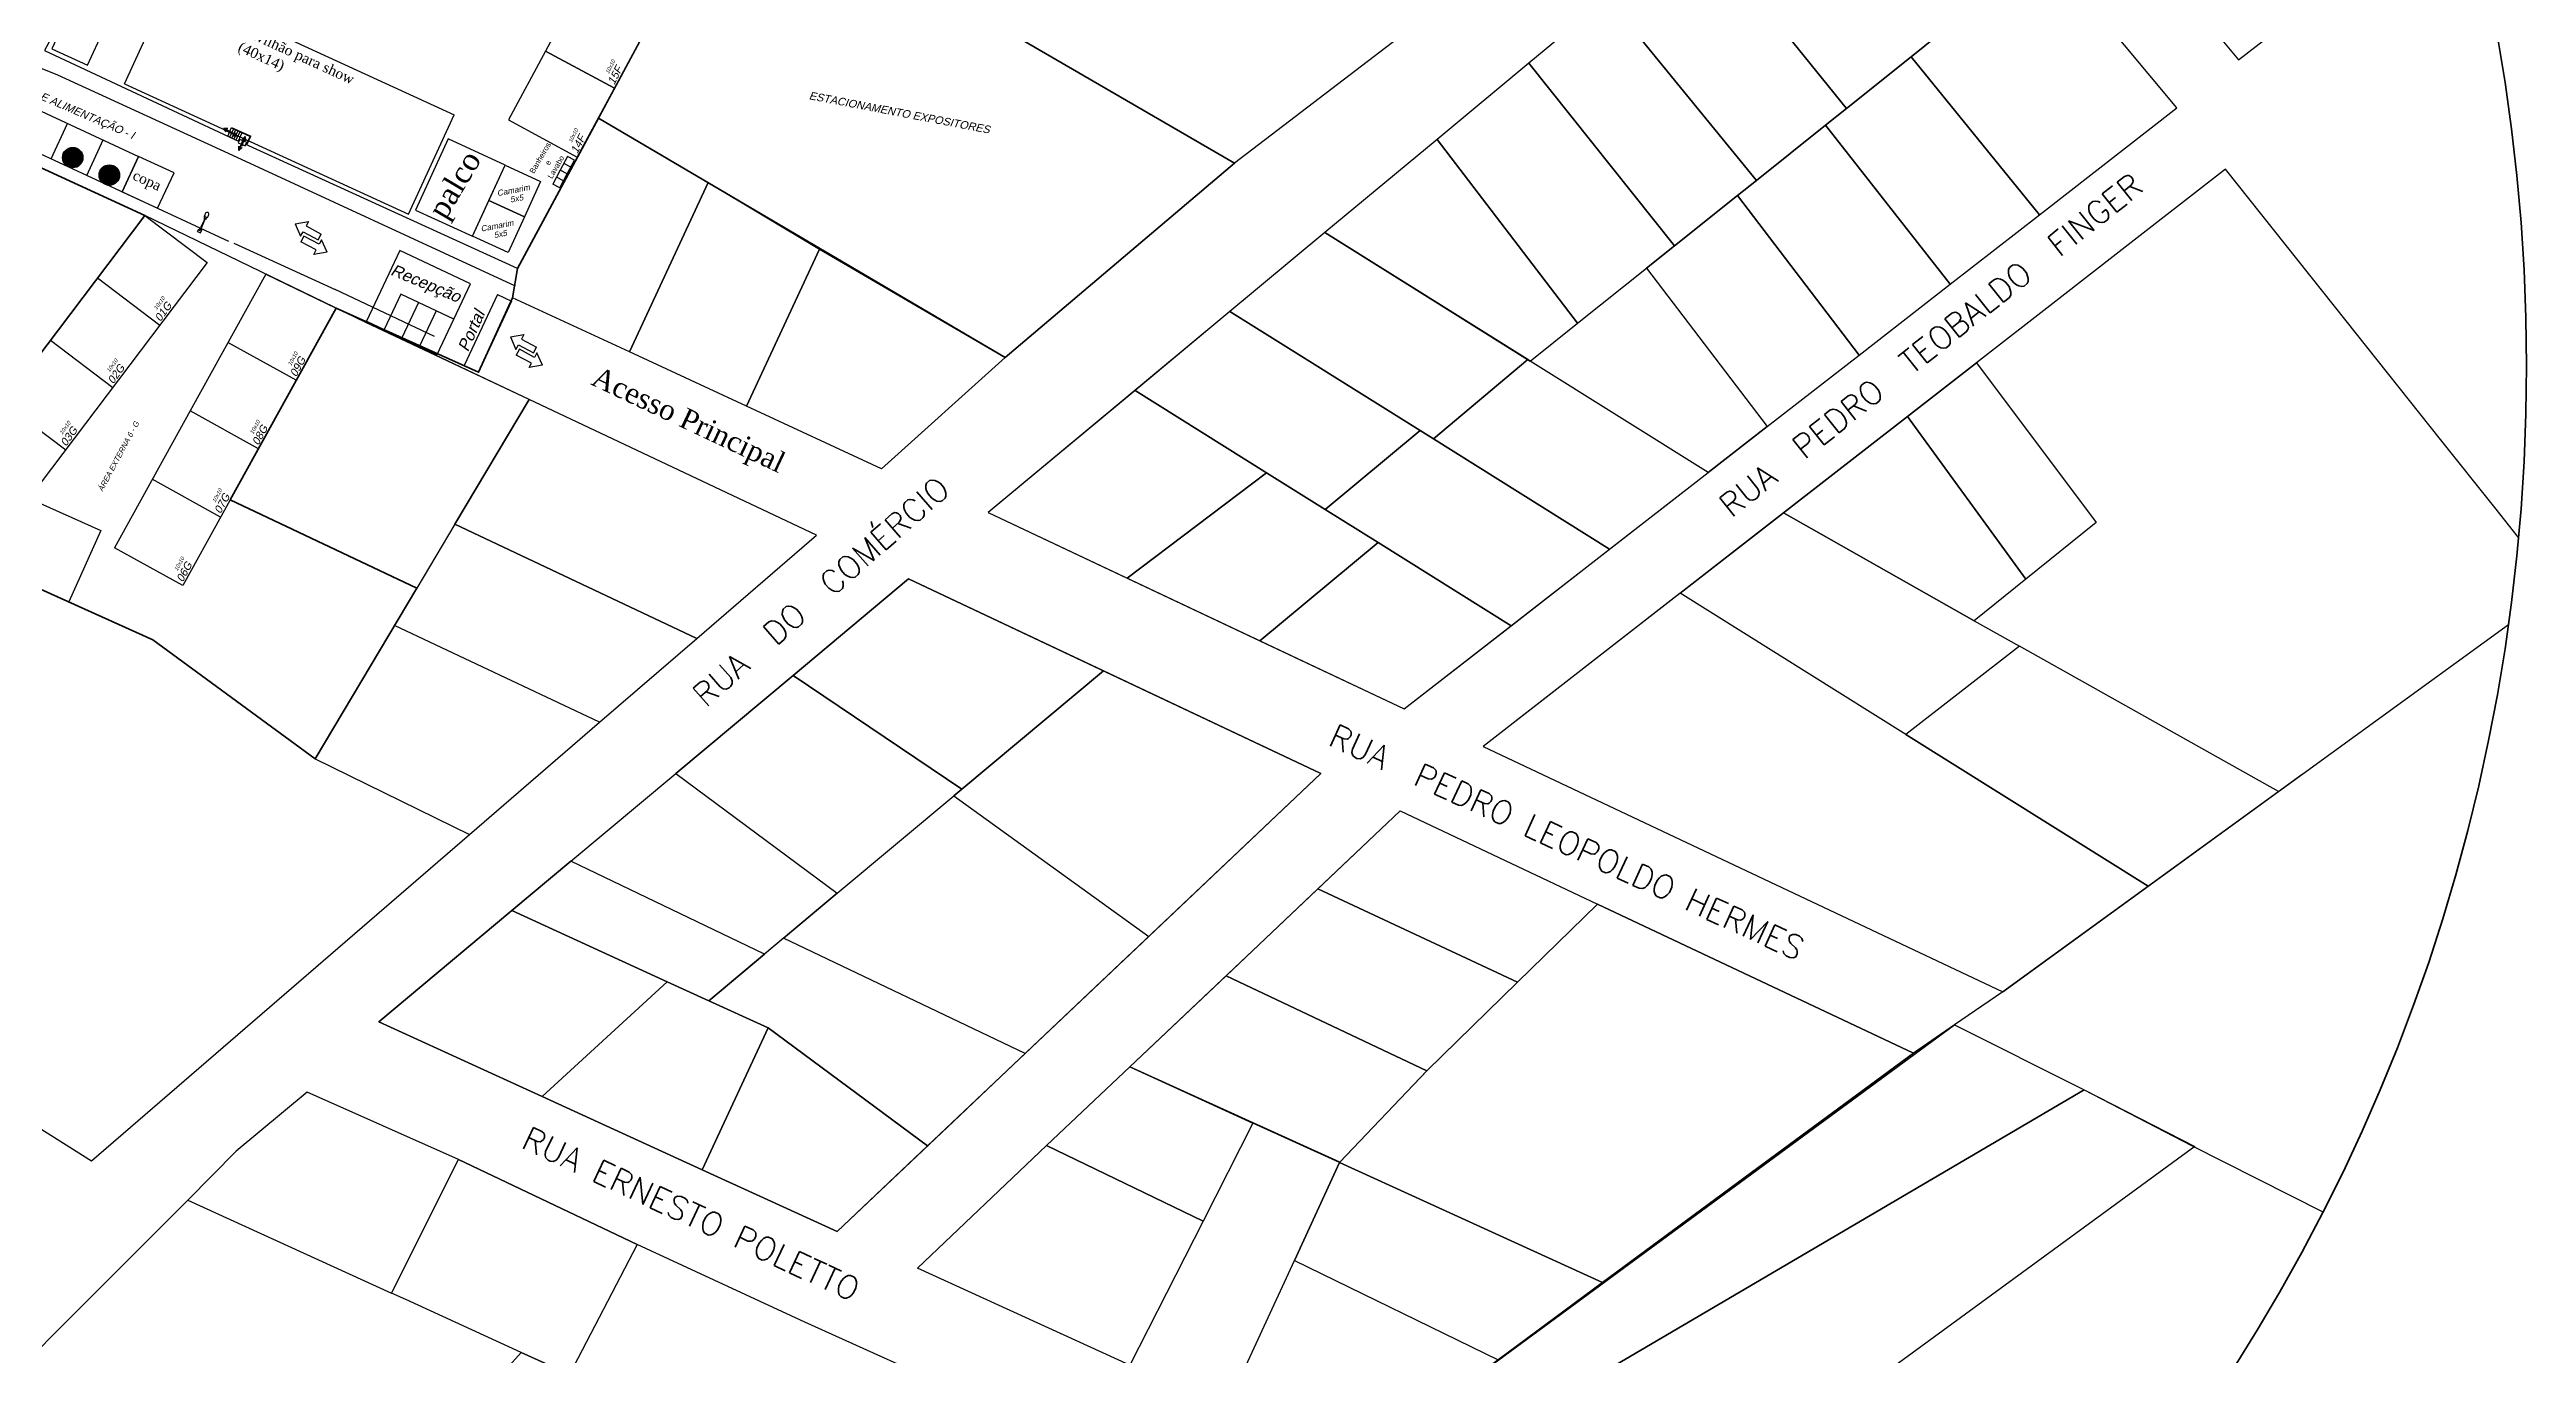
# Model space of a CAD drawing. Header units: metres. Extents: x 2113 to 5678, y -2764 to 956.
# Drawn here: x 3084.8 to 3401.6, y -1864.2 to -1697.1 of the extents above; entities that cross this region are included whole.
import ezdxf

# ---------------------------------------------------------------- set-up
doc = ezdxf.new("R2010")
doc.units = ezdxf.units.M
doc.header["$MEASUREMENT"] = 0
doc.linetypes.add('CONTINUO', pattern=[0])
for name, color, linetype in [('_ESTACIONAMENTO EXPOSITORES', 94, 'Continuous'), ('_PALCO', 151, 'Continuous'), ('_SETOR F', 30, 'Continuous'), ('_SETOR G', 3, 'Continuous'), ('_SETOR I', 134, 'Continuous'), ('POSTE', 2, 'CONTINUO'), ('TXT_QUADRAFISCAL_5000', 7, 'Continuous')]:
    doc.layers.add(name, color=color, linetype=linetype)
doc.styles.add('ROMANS', font='romans.shx')
doc.styles.get("Standard").update_dxf_attribs({"font": 'arial.ttf'})
doc.styles.add('TimesNewRoman', font='times.ttf')
doc.styles.add('util2000', font='arial.ttf', dxfattribs={"oblique": 12.000028})

# ---------------------------------------------------------------- blocks, each defined once
blk = doc.blocks.new('poste ilumi')
at = {"layer": 'POSTE', "color": 0, "linetype": 'ByBlock'}
for p, q in [((419680.49, 6988871.32), (419680.67, 6988871.22)), ((419680.73, 6988871.22), (419680.57, 6988871.3)), ((419680.67, 6988871.22), (419680.73, 6988871.22)), ((419680.67, 6988871.22), (419680.67, 6988870.96)), ((419680.67, 6988871.2), (419680.88, 6988871.2)), ((419680.67, 6988870.98), (419680.88, 6988870.98)), ((419680.73, 6988871.22), (419680.73, 6988871.2)), ((419680.73, 6988870.98), (419680.73, 6988870.96)), ((419680.88, 6988871.2), (419681, 6988871.18)), ((419680.88, 6988871.2), (419680.88, 6988870.98)), ((419680.88, 6988870.98), (419681, 6988871)), ((419681, 6988871.18), (419681, 6988871)), ((419681, 6988871.12), (419682.09, 6988871.12)), ((419681, 6988871.06), (419682.09, 6988871.06)), ((419682.09, 6988871.12), (419682.58, 6988871.16)), ((419682.58, 6988871.02), (419682.09, 6988871.06)), ((419682.78, 6988871.29), (419682.38, 6988871.29)), ((419682.38, 6988871.15), (419682.38, 6988871.29)), ((419682.38, 6988870.89), (419682.38, 6988871.04)), ((419682.58, 6988871.16), (419682.58, 6988871.02)), ((419682.78, 6988870.89), (419682.78, 6988871.29)), ((419680.67, 6988870.96), (419680.49, 6988870.86)), ((419680.73, 6988870.96), (419680.57, 6988870.88)), ((419680.67, 6988870.96), (419680.73, 6988870.96)), ((419682.78, 6988870.89), (419682.38, 6988870.89))]:
    blk.add_line(p, q, dxfattribs=at)
for centre, radius, start, end in [((419680.18, 6988871.09), 0.168, 148.5007, 180), ((419680.18, 6988871.09), 0.168, 180, 211.4993), ((419680.27, 6988871.03), 0.276, 124.0568, 148.5007), ((419680.27, 6988871.15), 0.276, 211.4993, 235.9432), ((419680.33, 6988870.94), 0.384, 105.6417, 124.0568), ((419680.37, 6988870.8), 0.531, 90, 105.6417), ((419680.37, 6988870.8), 0.531, 74.3583, 90), ((419680.41, 6988870.94), 0.384, 66.6202, 74.3583), ((419680.33, 6988871.24), 0.384, 235.9432, 254.3583), ((419680.37, 6988871.38), 0.531, 254.3583, 270), ((419680.37, 6988871.38), 0.531, 270, 285.6417), ((419680.41, 6988871.24), 0.384, 285.6417, 293.3798)]:
    blk.add_arc(centre, radius, start, end, dxfattribs=at)
blk = doc.blocks.new('Setaxr01')
for p, q in [((925, 175), (0, 175)), ((0, 175), (0, -175)), ((1500, 0), (925, 450)), ((925, 450), (925, 175)), ((1500, 0), (925, -450)), ((925, -175), (0, -175)), ((925, -450), (925, -175))]:
    blk.add_line(p, q)

msp = doc.modelspace()

# ---------------------------------------------------------------- hatches: boundary and pattern name
at = {"layer": '_SETOR I'}
h = msp.add_hatch(color=256, dxfattribs=at)
h.dxf.hatch_style = 1
h.paths.add_polyline_path([(3089.101, -1710.94, 1), (3086.487, -1710.94, 1)])
h = msp.add_hatch(color=256, dxfattribs=at)
h.dxf.hatch_style = 1
h.paths.add_polyline_path([(3093.782, -1713.17, 1), (3091.167, -1713.17, 1)])

# ---------------------------------------------------------------- linework, layer by layer
for p, q in [((3071.433, -1704.796), (3107.72, -1721.627)), ((3107.617, -1708.18), (3108.117, -1707.09)), ((3107.889, -1708.305), (3108.39, -1707.215)), ((3108.096, -1707.135), (3110.505, -1708.241)), ((3108.117, -1707.09), (3110.571, -1708.216)), ((3108.162, -1708.431), (3108.663, -1707.34)), ((3108.435, -1708.556), (3108.935, -1707.465)), ((3108.707, -1708.681), (3109.208, -1707.59)), ((3108.98, -1708.806), (3109.481, -1707.715)), ((3110.025, -1709.286), (3110.505, -1708.241)), ((3110.071, -1709.307), (3110.571, -1708.216)), ((3110.526, -1708.196), (3110.526, -1708.195)), ((3150.137, -1712.555), (3149.199, -1714.321)), ((3150.551, -1713.907), (3149.668, -1713.438)), ((3150.082, -1714.79), (3151.02, -1713.024)), ((3151.075, -1710.789), (3150.137, -1712.555)), ((3151.02, -1713.024), (3150.137, -1712.555)), ((3151.489, -1712.141), (3150.606, -1711.672)), ((3151.02, -1713.024), (3151.958, -1711.258)), ((3151.958, -1711.258), (3151.075, -1710.789)), ((3150.082, -1714.79), (3149.199, -1714.321)), ((3097.01, -1718.341), (3075.539, -1746.737)), ((3125.276, -1732.03), (3097.01, -1718.341)), ((3112.478, -1725.832), (3121.492, -1730.197)), ((3129.745, -1728.389), (3127.61, -1732.911)), ((3132.005, -1729.457), (3129.745, -1728.389)), ((3132.005, -1729.457), (3129.87, -1733.978)), ((3132.005, -1729.457), (3129.87, -1733.978)), ((3142.103, -1728.459), (3137.878, -1737.522)), ((3143.918, -1729.3), (3139.693, -1738.364)), ((3143.918, -1729.3), (3139.693, -1738.364)), ((3142.103, -1728.459), (3143.918, -1729.3)), ((3121.492, -1730.197), (3107.944, -1754.69)), ((3121.492, -1730.197), (3107.944, -1754.69)), ((3146.171, -1741.896), (3121.492, -1730.197)), ((3146.171, -1741.896), (3125.276, -1732.03)), ((3134.266, -1730.524), (3132.131, -1735.046)), ((3137.878, -1737.522), (3139.693, -1738.364)), ((3136.671, -1757.836), (3146.171, -1741.896)), ((3182.904, -1759.242), (3146.171, -1741.896)), ((3107.944, -1754.69), (3131.804, -1766.001)), ((3136.671, -1757.836), (3131.804, -1766.001)), ((3167.608, -1772.445), (3136.671, -1757.836)), ((3072.776, -1761.238), (3098.039, -1772.597)), ((3167.608, -1772.445), (3182.904, -1759.242)), ((3078.264, -1763.706), (3087.389, -1767.797)), ((3118.8, -1787.822), (3131.804, -1766.001)), ((3155.186, -1783.167), (3128.956, -1770.781)), ((3098.039, -1772.597), (3118.8, -1787.822)), ((3155.186, -1783.167), (3167.608, -1772.445)), ((3155.186, -1783.167), (3167.608, -1772.445)), ((3138.557, -1797.521), (3155.186, -1783.167)), ((3138.557, -1797.521), (3155.186, -1783.167)), ((3138.557, -1797.521), (3155.186, -1783.167)), ((3118.8, -1787.822), (3138.557, -1797.521)), ((3118.8, -1787.822), (3138.557, -1797.521)), ((3090.193, -1839.266), (3138.557, -1797.521)), ((3040.733, -1808.025), (3090.193, -1839.266))]:
    msp.add_line(p, q)
at = {"lineweight": 40}
for p, q in [((3108.269, -1707.801), (3107.06, -1707.219)), ((3107.06, -1707.219), (3107.611, -1707.229)), ((3107.06, -1707.219), (3107.412, -1707.643)), ((3108.269, -1707.801), (3107.06, -1707.219)), ((3107.06, -1707.219), (3107.611, -1707.229)), ((3107.06, -1707.219), (3107.412, -1707.643)), ((3107.578, -1707.568), (3108.787, -1708.15)), ((3107.578, -1707.568), (3108.787, -1708.15)), ((3108.787, -1708.15), (3108.235, -1708.14)), ((3108.787, -1708.15), (3108.235, -1708.14)), ((3108.787, -1708.15), (3108.435, -1707.725)), ((3108.787, -1708.15), (3108.435, -1707.725)), ((3109.058, -1710.025), (3109.025, -1709.474)), ((3109.058, -1710.025), (3109.025, -1709.474)), ((3109.544, -1708.774), (3109.058, -1710.025)), ((3109.544, -1708.774), (3109.058, -1710.025)), ((3109.058, -1710.025), (3109.454, -1709.641)), ((3109.058, -1710.025), (3109.454, -1709.641)), ((3109.366, -1709.481), (3109.852, -1708.23)), ((3109.366, -1709.481), (3109.852, -1708.23)), ((3109.852, -1708.23), (3109.456, -1708.614)), ((3109.852, -1708.23), (3109.456, -1708.614)), ((3109.852, -1708.23), (3109.885, -1708.781)), ((3109.852, -1708.23), (3109.885, -1708.781))]:
    msp.add_line(p, q, dxfattribs=at)
for points in [[(3369.772, -1618.616), (3362.241, -1624.973), (3350.706, -1634.562), (3339.171, -1644.151), (3327.636, -1653.74), (3347.947, -1678.172), (3364.802, -1698.449), (3376.649, -1689.235), (3388.496, -1680.021), (3393.553, -1676.089)], [(3369.772, -1618.616), (3362.241, -1624.973), (3350.706, -1634.562), (3339.171, -1644.151), (3327.636, -1653.74), (3347.947, -1678.172), (3364.802, -1698.449), (3376.649, -1689.235), (3388.496, -1680.021), (3393.553, -1676.089)], [(3108.079, -1653.145), (3099.647, -1668.662), (3084.178, -1697.228), (3109.078, -1708.882)], [(3235.803, -1663.356), (3235.945, -1663.215), (3235.945, -1663.215), (3259.672, -1693.871), (3236.398, -1711.668), (3236.398, -1711.668), (3236.398, -1711.668)], [(3171.643, -1675.014), (3154.852, -1706.213)], [(3210.364, -1688.49), (3205.322, -1693.604), (3236.398, -1711.668), (3207.044, -1736.507), (3155.03, -1705.883), (3144.695, -1725.119), (3109.837, -1709.2)], [(3060.201, -1699.75), (3064.884, -1693.713), (3071.787, -1694.729), (3085.838, -1700.341)], [(3085.838, -1700.341), (3107.688, -1710.384), (3144.369, -1727.342)], [(3058.22, -1721.709), (3070.002, -1706.899), (3071.407, -1706.593), (3097.01, -1718.341), (3073.456, -1749.492), (3072.776, -1761.238), (3098.039, -1772.597)], [(3400.612, -1759.516), (3397.568, -1755.691), (3390.646, -1746.992), (3378.575, -1731.824), (3363.132, -1712.416), (3349.902, -1722.705), (3341.418, -1729.303), (3331.268, -1737.197), (3322.463, -1744.045), (3306.612, -1756.373), (3268.199, -1786.248), (3334.664, -1817.633), (3369.895, -1792.036), (3399.313, -1770.663)], [(3400.612, -1759.516), (3397.568, -1755.691), (3390.646, -1746.992), (3378.575, -1731.824), (3363.132, -1712.416), (3349.902, -1722.705), (3341.418, -1729.303), (3331.268, -1737.197), (3322.463, -1744.045), (3306.612, -1756.373), (3268.199, -1786.248), (3334.664, -1817.633), (3369.895, -1792.036), (3399.313, -1770.663)], [(3169.055, -1714.141), (3169.055, -1714.141), (3169.055, -1714.141), (3159.012, -1735.794), (3144.044, -1728.852), (3144.695, -1725.119)], [(3108.391, -1721.862), (3121.358, -1727.803)], [(3134.057, -1733.801), (3121.358, -1727.803)], [(3372.933, -1789.829), (3334.664, -1817.633), (3328.459, -1821.856), (3323.213, -1825.496)], [(3372.933, -1789.829), (3334.664, -1817.633), (3328.459, -1821.856), (3323.213, -1825.496)], [(3247.046, -1804.478), (3257.582, -1794.505), (3282.815, -1806.42), (3272.575, -1816.396), (3247.046, -1804.478)], [(3247.046, -1804.478), (3257.582, -1794.505), (3282.815, -1806.42), (3272.575, -1816.396), (3247.046, -1804.478)], [(3235.308, -1815.588), (3247.046, -1804.478), (3272.575, -1816.396), (3260.969, -1827.741), (3235.308, -1815.588)], [(3235.308, -1815.588), (3247.046, -1804.478), (3272.575, -1816.396), (3260.969, -1827.741), (3235.308, -1815.588)], [(3283.462, -1854.84), (3323.213, -1825.496), (3282.815, -1806.42), (3272.575, -1816.396), (3261.006, -1827.703), (3249.823, -1839.492), (3283.462, -1854.84)], [(3283.462, -1854.84), (3323.213, -1825.496), (3282.815, -1806.42), (3272.575, -1816.396), (3261.006, -1827.703), (3249.823, -1839.492), (3283.462, -1854.84)], [(3222.989, -1827.249), (3235.308, -1815.588), (3260.967, -1827.74), (3249.849, -1839.434), (3222.989, -1827.249)], [(3222.989, -1827.249), (3235.308, -1815.588), (3260.967, -1827.74), (3249.849, -1839.434), (3222.989, -1827.249)], [(3251.697, -1885.025), (3251.506, -1878.43), (3328.459, -1821.856), (3345.049, -1830.162), (3251.697, -1885.025)], [(3251.506, -1878.43), (3323.213, -1825.496), (3328.459, -1821.856), (3328.459, -1821.856), (3345.049, -1830.162), (3358.784, -1837.301), (3375.582, -1845.797)], [(3251.697, -1885.025), (3251.506, -1878.43), (3328.459, -1821.856), (3345.049, -1830.162), (3251.697, -1885.025)], [(3251.506, -1878.43), (3323.213, -1825.496), (3328.459, -1821.856), (3328.459, -1821.856), (3345.049, -1830.162), (3358.784, -1837.301), (3375.582, -1845.797)], [(3202.978, -1869.63), (3181.412, -1859.88), (3159.972, -1849.948), (3137.126, -1839.067), (3117.766, -1830.47), (3108.711, -1838.037), (3102.504, -1844.268), (3085.82, -1861.015), (3076.843, -1870.027)], [(3202.978, -1869.63), (3181.412, -1859.88), (3159.972, -1849.948), (3137.126, -1839.067), (3117.766, -1830.47), (3108.711, -1838.037), (3102.504, -1844.268), (3085.82, -1861.015), (3076.843, -1870.027)], [(3251.697, -1885.025), (3345.049, -1830.162), (3359.224, -1837.405), (3290.877, -1887.389), (3284.666, -1885.443), (3276.702, -1883.267), (3270.691, -1881.819), (3265.197, -1881.819), (3261.742, -1881.465), (3251.697, -1885.025)], [(3251.697, -1885.025), (3345.049, -1830.162), (3359.224, -1837.405), (3290.877, -1887.389), (3284.666, -1885.443), (3276.702, -1883.267), (3270.691, -1881.819), (3265.197, -1881.819), (3261.742, -1881.465), (3251.697, -1885.025)], [(3128.851, -1881.914), (3145.166, -1863.763), (3148.173, -1865.137)], [(3128.851, -1881.914), (3145.166, -1863.763), (3148.173, -1865.137)]]:
    msp.add_lwpolyline(points)
for points in [[(3204.862, -1756.34), (3258.064, -1781.462), (3296.969, -1751.204), (3304.518, -1745.333), (3316.27, -1736.193), (3327.932, -1727.124), (3339.331, -1718.258), (3356.904, -1704.591), (3340.076, -1684.347), (3320.211, -1660.451), (3307.326, -1671.162), (3295.53, -1680.968), (3284.08, -1690.486), (3274.024, -1698.845), (3262.286, -1708.603), (3247.947, -1720.523)], [(3204.862, -1756.34), (3258.064, -1781.462), (3296.969, -1751.204), (3304.518, -1745.333), (3316.27, -1736.193), (3327.932, -1727.124), (3339.331, -1718.258), (3356.904, -1704.591), (3340.076, -1684.347), (3320.211, -1660.451), (3307.326, -1671.162), (3295.53, -1680.968), (3284.08, -1690.486), (3274.024, -1698.845), (3262.286, -1708.603), (3247.947, -1720.523)], [(3295.53, -1680.968), (3314.663, -1704.647), (3322.928, -1698.045), (3326.429, -1695.248), (3307.326, -1671.162)], [(3295.53, -1680.968), (3314.663, -1704.647), (3322.928, -1698.045), (3326.429, -1695.248), (3307.326, -1671.162)], [(3284.08, -1690.486), (3303.142, -1713.85), (3311.988, -1706.784), (3314.663, -1704.647), (3295.53, -1680.968)], [(3284.08, -1690.486), (3303.142, -1713.85), (3311.988, -1706.784), (3314.663, -1704.647), (3295.53, -1680.968)], [(3322.928, -1698.045), (3339.331, -1718.258), (3356.904, -1704.591), (3340.076, -1684.347), (3326.429, -1695.248)], [(3322.928, -1698.045), (3339.331, -1718.258), (3356.904, -1704.591), (3340.076, -1684.347), (3326.429, -1695.248)], [(3274.024, -1698.845), (3292.666, -1722.218), (3300.74, -1715.768), (3303.142, -1713.85), (3284.08, -1690.486)], [(3274.024, -1698.845), (3292.666, -1722.218), (3300.74, -1715.768), (3303.142, -1713.85), (3284.08, -1690.486)], [(3085.135, -1697.005), (3089.663, -1699.124), (3091.783, -1694.596), (3087.254, -1692.476)], [(3311.988, -1706.784), (3327.932, -1727.124), (3339.331, -1718.258), (3322.928, -1698.045), (3314.663, -1704.647)], [(3311.988, -1706.784), (3327.932, -1727.124), (3339.331, -1718.258), (3322.928, -1698.045), (3314.663, -1704.647)], [(3262.286, -1708.603), (3280.267, -1732.123), (3289.076, -1725.085), (3292.666, -1722.218), (3274.024, -1698.845)], [(3262.286, -1708.603), (3280.267, -1732.123), (3289.076, -1725.085), (3292.666, -1722.218), (3274.024, -1698.845)], [(3300.74, -1715.768), (3316.27, -1736.193), (3327.932, -1727.124), (3311.988, -1706.784), (3303.142, -1713.85)], [(3300.74, -1715.768), (3316.27, -1736.193), (3327.932, -1727.124), (3311.988, -1706.784), (3303.142, -1713.85)], [(3109.16, -1708.601), (3108.962, -1709.04), (3109.868, -1709.448), (3110.07, -1709.011)], [(3247.947, -1720.523), (3274.21, -1736.96), (3280.267, -1732.123), (3262.286, -1708.603)], [(3247.947, -1720.523), (3274.21, -1736.96), (3280.267, -1732.123), (3262.286, -1708.603)], [(3094.113, -1715.315), (3098.649, -1717.419), (3100.752, -1712.883), (3096.216, -1710.779)], [(3183.303, -1722.638), (3173.98, -1742.737), (3159.012, -1735.794), (3169.055, -1714.141)], [(3183.303, -1722.638), (3173.98, -1742.737), (3159.012, -1735.794), (3169.055, -1714.141)], [(3289.076, -1725.085), (3304.518, -1745.333), (3316.27, -1736.193), (3300.74, -1715.768), (3292.666, -1722.218)], [(3289.076, -1725.085), (3304.518, -1745.333), (3316.27, -1736.193), (3300.74, -1715.768), (3292.666, -1722.218)], [(3125.349, -1731.843), (3134.392, -1736.113), (3138.662, -1727.071), (3129.619, -1722.801)], [(3191.253, -1750.748), (3173.98, -1742.737), (3183.303, -1722.638), (3207.044, -1736.507)], [(3191.253, -1750.748), (3173.98, -1742.737), (3183.303, -1722.638), (3207.044, -1736.507)], [(3204.862, -1756.34), (3258.064, -1781.462), (3296.969, -1751.204), (3274.21, -1736.96), (3247.947, -1720.523)], [(3204.862, -1756.34), (3258.064, -1781.462), (3296.969, -1751.204), (3274.21, -1736.96), (3247.947, -1720.523)], [(3260.152, -1745.857), (3261.847, -1746.918), (3273.904, -1736.769), (3247.947, -1720.523), (3235.803, -1730.618)], [(3260.152, -1745.857), (3261.847, -1746.918), (3273.904, -1736.769), (3247.947, -1720.523), (3235.803, -1730.618)], [(3296.969, -1751.204), (3274.21, -1736.96), (3280.267, -1732.123), (3289.076, -1725.085), (3304.518, -1745.333)], [(3296.969, -1751.204), (3274.21, -1736.96), (3280.267, -1732.123), (3289.076, -1725.085), (3304.518, -1745.333)], [(3129.87, -1733.978), (3134.392, -1736.113), (3136.527, -1731.592), (3132.005, -1729.457)], [(3223.66, -1740.714), (3240.492, -1751.248), (3247.994, -1755.944), (3260.152, -1745.857), (3235.803, -1730.618)], [(3223.66, -1740.714), (3240.492, -1751.248), (3247.994, -1755.944), (3260.152, -1745.857), (3235.803, -1730.618)], [(3261.847, -1746.918), (3284.361, -1761.009), (3296.969, -1751.204), (3274.21, -1736.96), (3273.904, -1736.769)], [(3261.847, -1746.918), (3284.361, -1761.009), (3296.969, -1751.204), (3274.21, -1736.96), (3273.904, -1736.769)], [(3331.268, -1737.197), (3346.585, -1757.61), (3337.593, -1764.857), (3322.463, -1744.045)], [(3331.268, -1737.197), (3346.585, -1757.61), (3337.593, -1764.857), (3322.463, -1744.045)], [(3146.171, -1741.896), (3136.671, -1757.836), (3167.608, -1772.445), (3182.904, -1759.242)], [(3146.171, -1741.896), (3136.671, -1757.836), (3167.608, -1772.445), (3182.904, -1759.242)], [(3222.658, -1764.743), (3240.492, -1751.248), (3223.66, -1740.714), (3204.862, -1756.34)], [(3222.658, -1764.743), (3240.492, -1751.248), (3223.66, -1740.714), (3204.862, -1756.34)], [(3322.463, -1744.045), (3337.593, -1764.857), (3330.984, -1770.185), (3306.612, -1756.373)], [(3322.463, -1744.045), (3337.593, -1764.857), (3330.984, -1770.185), (3306.612, -1756.373)], [(3284.361, -1761.009), (3261.847, -1746.918), (3260.152, -1745.857), (3247.994, -1755.944), (3254.775, -1760.188), (3271.754, -1770.814)], [(3284.361, -1761.009), (3261.847, -1746.918), (3260.152, -1745.857), (3247.994, -1755.944), (3254.775, -1760.188), (3271.754, -1770.814)], [(3254.775, -1760.188), (3247.994, -1755.944), (3240.492, -1751.248), (3222.658, -1764.743), (3239.626, -1772.755)], [(3254.775, -1760.188), (3247.994, -1755.944), (3240.492, -1751.248), (3222.658, -1764.743), (3239.626, -1772.755)], [(3336.791, -1773.44), (3322.269, -1784.734), (3293.387, -1766.658), (3306.612, -1756.373), (3330.984, -1770.185)], [(3336.791, -1773.44), (3322.269, -1784.734), (3293.387, -1766.658), (3306.612, -1756.373), (3330.984, -1770.185)], [(3254.775, -1760.188), (3239.626, -1772.755), (3258.064, -1781.462), (3271.754, -1770.814)], [(3254.775, -1760.188), (3239.626, -1772.755), (3258.064, -1781.462), (3271.754, -1770.814)], [(3194.681, -1764.803), (3247.446, -1789.719), (3207.349, -1827.673), (3201.242, -1833.454), (3185.576, -1848.283), (3168.319, -1840.391), (3147.815, -1831.016), (3126.931, -1821.466), (3143.94, -1807.252), (3151.482, -1800.948), (3164.922, -1789.717), (3179.921, -1777.183)], [(3194.681, -1764.803), (3247.446, -1789.719), (3207.349, -1827.673), (3201.242, -1833.454), (3185.576, -1848.283), (3168.319, -1840.391), (3147.815, -1831.016), (3126.931, -1821.466), (3143.94, -1807.252), (3151.482, -1800.948), (3164.922, -1789.717), (3179.921, -1777.183)], [(3194.681, -1764.803), (3179.921, -1777.183), (3201.51, -1791.722), (3219.626, -1776.582)], [(3194.681, -1764.803), (3179.921, -1777.183), (3201.51, -1791.722), (3219.626, -1776.582)], [(3334.664, -1817.633), (3353.254, -1804.127), (3322.269, -1784.734), (3293.387, -1766.658), (3268.199, -1786.248)], [(3334.664, -1817.633), (3353.254, -1804.127), (3322.269, -1784.734), (3293.387, -1766.658), (3268.199, -1786.248)], [(3322.269, -1784.734), (3353.254, -1804.127), (3369.895, -1792.036), (3357.669, -1785.146), (3336.791, -1773.44)], [(3322.269, -1784.734), (3353.254, -1804.127), (3369.895, -1792.036), (3357.669, -1785.146), (3336.791, -1773.44)], [(3164.922, -1789.717), (3185.571, -1805.041), (3201.51, -1791.722), (3179.921, -1777.183)], [(3164.922, -1789.717), (3185.571, -1805.041), (3201.51, -1791.722), (3179.921, -1777.183)], [(3225.427, -1810.562), (3247.446, -1789.719), (3219.626, -1776.582), (3201.51, -1791.722), (3200.469, -1792.591)], [(3225.427, -1810.562), (3247.446, -1789.719), (3219.626, -1776.582), (3201.51, -1791.722), (3200.469, -1792.591)], [(3176.28, -1812.806), (3151.482, -1800.948), (3164.922, -1789.717), (3185.571, -1805.041)], [(3176.28, -1812.806), (3151.482, -1800.948), (3164.922, -1789.717), (3185.571, -1805.041)], [(3200.469, -1792.591), (3225.427, -1810.562), (3209.595, -1825.548), (3178.715, -1810.771), (3185.571, -1805.041)], [(3200.469, -1792.591), (3225.427, -1810.562), (3209.595, -1825.548), (3178.715, -1810.771), (3185.571, -1805.041)], [(3323.213, -1825.496), (3303.338, -1840.168), (3283.462, -1854.84), (3270.113, -1864.695), (3251.506, -1878.43), (3235.292, -1871.016), (3222.979, -1865.386), (3195.819, -1852.966), (3212.355, -1837.314), (3222.989, -1827.249), (3240.303, -1810.86), (3257.582, -1794.505), (3282.815, -1806.42)], [(3323.213, -1825.496), (3303.338, -1840.168), (3283.462, -1854.84), (3270.113, -1864.695), (3251.506, -1878.43), (3235.292, -1871.016), (3222.979, -1865.386), (3195.819, -1852.966), (3212.355, -1837.314), (3222.989, -1827.249), (3240.303, -1810.86), (3257.582, -1794.505), (3282.815, -1806.42)], [(3151.482, -1800.948), (3143.94, -1807.252), (3163.832, -1816.348), (3169.138, -1818.774), (3176.28, -1812.806)], [(3151.482, -1800.948), (3143.94, -1807.252), (3163.832, -1816.348), (3169.138, -1818.774), (3176.28, -1812.806)], [(3126.931, -1821.466), (3147.815, -1831.016), (3163.832, -1816.348), (3143.94, -1807.252)], [(3126.931, -1821.466), (3147.815, -1831.016), (3163.832, -1816.348), (3143.94, -1807.252)], [(3178.715, -1810.771), (3169.138, -1818.774), (3176.748, -1822.254), (3197.138, -1837.338), (3209.595, -1825.548)], [(3178.715, -1810.771), (3169.138, -1818.774), (3176.748, -1822.254), (3197.138, -1837.338), (3209.595, -1825.548)], [(3163.832, -1816.348), (3147.815, -1831.016), (3168.319, -1840.391), (3176.748, -1822.254), (3169.138, -1818.774)], [(3163.832, -1816.348), (3147.815, -1831.016), (3168.319, -1840.391), (3176.748, -1822.254), (3169.138, -1818.774)], [(3176.748, -1822.254), (3168.319, -1840.391), (3185.576, -1848.283), (3197.138, -1837.338)], [(3176.748, -1822.254), (3168.319, -1840.391), (3185.576, -1848.283), (3197.138, -1837.338)], [(3222.989, -1827.249), (3238.731, -1834.442), (3232.36, -1846.957), (3212.355, -1837.314)], [(3222.989, -1827.249), (3238.731, -1834.442), (3232.36, -1846.957), (3212.355, -1837.314)], [(3102.504, -1844.268), (3128.562, -1856.175), (3137.126, -1839.067), (3117.766, -1830.47), (3108.711, -1838.037)], [(3102.504, -1844.268), (3128.562, -1856.175), (3137.126, -1839.067), (3117.766, -1830.47), (3108.711, -1838.037)], [(3212.355, -1837.314), (3232.36, -1846.957), (3222.979, -1865.386), (3195.819, -1852.966)], [(3212.355, -1837.314), (3232.36, -1846.957), (3222.979, -1865.386), (3195.819, -1852.966)], [(3249.823, -1839.492), (3238.731, -1834.442), (3232.36, -1846.957), (3222.979, -1865.386), (3235.292, -1871.016), (3244.059, -1851.996)], [(3249.823, -1839.492), (3238.731, -1834.442), (3232.36, -1846.957), (3222.979, -1865.386), (3235.292, -1871.016), (3244.059, -1851.996)], [(3145.166, -1863.763), (3130.393, -1857.012), (3128.562, -1856.175), (3137.126, -1839.067), (3159.972, -1849.948), (3151.347, -1866.588), (3148.173, -1865.137)], [(3145.166, -1863.763), (3130.393, -1857.012), (3128.562, -1856.175), (3137.126, -1839.067), (3159.972, -1849.948), (3151.347, -1866.588), (3148.173, -1865.137)], [(3249.823, -1839.492), (3244.059, -1851.996), (3270.113, -1864.695), (3283.462, -1854.84)], [(3249.823, -1839.492), (3244.059, -1851.996), (3270.113, -1864.695), (3283.462, -1854.84)]]:
    msp.add_lwpolyline(points, close=True)
at = {"color": 1, "lineweight": 60, "flags": 128}
for points in [[(3205.322, -1693.604), (3236.398, -1711.668), (3207.044, -1736.507), (3155.03, -1705.883), (3144.695, -1725.119), (3144.044, -1728.852), (3139.693, -1738.364), (3121.492, -1730.197), (3107.944, -1754.69), (3131.804, -1766.001)], [(3073.456, -1749.492), (3097.01, -1718.341), (3071.407, -1706.593)], [(3131.804, -1766.001), (3118.8, -1787.822), (3098.039, -1772.597), (3072.776, -1761.238)]]:
    msp.add_lwpolyline(points, dxfattribs=at)
at = {"layer": '_PALCO'}
for p, q in [((3094.394, -1701.49), (3100.235, -1688.767)), ((3100.235, -1688.767), (3136.588, -1705.455)), ((3094.394, -1701.49), (3130.747, -1718.178)), ((3130.747, -1718.178), (3136.588, -1705.455))]:
    msp.add_line(p, q, dxfattribs=at)
for points in [[(3135.826, -1708.553), (3131.654, -1717.641), (3138.925, -1720.978), (3143.097, -1711.89)], [(3147.641, -1713.976), (3145.555, -1718.52), (3141.011, -1716.434), (3143.097, -1711.89)], [(3145.555, -1718.52), (3143.469, -1723.064), (3138.925, -1720.978), (3141.011, -1716.434)]]:
    msp.add_lwpolyline(points, close=True, dxfattribs=at)
at = {"layer": '_SETOR F'}
for points in [[(3152.998, -1688.514), (3148.259, -1697.32), (3157.065, -1702.059), (3161.804, -1693.253)], [(3148.259, -1697.32), (3143.52, -1706.126), (3152.325, -1710.865), (3157.065, -1702.059)]]:
    msp.add_lwpolyline(points, close=True, dxfattribs=at)
at = {"layer": '_SETOR G'}
for p, q in [((3097.01, -1718.341), (3104.987, -1724.372)), ((3104.987, -1724.372), (3080.862, -1756.278)), ((3090.979, -1726.317), (3098.955, -1732.349)), ((3112.478, -1725.832), (3102.798, -1743.333)), ((3112.478, -1725.832), (3121.492, -1730.197)), ((3121.492, -1730.197), (3101.868, -1765.674)), ((3084.948, -1734.294), (3092.924, -1740.325)), ((3116.389, -1739.423), (3107.638, -1734.582)), ((3078.917, -1742.27), (3086.893, -1748.302)), ((3102.798, -1743.333), (3093.118, -1760.834)), ((3111.548, -1748.173), (3102.798, -1743.333)), ((3082.352, -1754.59), (3091.389, -1758.643)), ((3106.708, -1756.924), (3097.958, -1752.084)), ((3091.389, -1758.643), (3087.297, -1767.767)), ((3101.868, -1765.674), (3093.118, -1760.834))]:
    msp.add_line(p, q, dxfattribs=at)
at = {"layer": '_SETOR I'}
for p, q in [((3073.537, -1700.26), (3096.216, -1710.779)), ((3085.041, -1711.107), (3087.145, -1706.572)), ((3089.577, -1713.211), (3091.681, -1708.675)), ((3094.113, -1715.315), (3096.216, -1710.779)), ((3131.804, -1766.001), (3126.662, -1774.63))]:
    msp.add_line(p, q, dxfattribs=at)
for centre in [(3087.794, -1710.94), (3092.475, -1713.17)]:
    msp.add_circle(centre, 1.307, dxfattribs=at)
at = {"layer": 'TXT_QUADRAFISCAL_5000', "lineweight": 100}
msp.add_circle((3163.675, -1737.551), 237.953, dxfattribs=at)
msp.add_circle((3163.675, -1737.551), 237.953, dxfattribs=at)

# ---------------------------------------------------------------- block references
at = {"rotation": 245.7546689965475}
msp.add_blockref('poste ilumi', (-6196976.889, 3250886.238), dxfattribs=at)
at = {"lineweight": 40, "xscale": 0.002370589168496263, "yscale": 0.002370589168496263, "zscale": 0.002370589168496263}
for p, rotation in [((3119.376, -1721.076), 151.9676191641923), ((3117.177, -1721.349), 331.9676191641923), ((3146.923, -1735.552), 151.9676191641923), ((3144.724, -1735.824), 331.9676191641923)]:
    msp.add_blockref('Setaxr01', p, dxfattribs=dict(at, rotation=rotation))

# ---------------------------------------------------------------- texts
for s, height, rotation, style, p in [('copa', 1.311, 335.54166, 'TimesNewRoman', (3095.331, -1713.666)), ('RUA  PEDRO  TEOBALDO  FINGER', 3, 38.46248, 'ROMANS', (3299.917, -1757.112)), ('RUA  PEDRO  TEOBALDO  FINGER', 3, 38.46248, 'ROMANS', (3299.917, -1757.112)), ('Acesso Principal', 2.62191, 334.72316, 'TimesNewRoman', (3153.934, -1739.911)), ('RUA  DO  COMÉRCIO', 3, 41.28067, 'ROMANS', (3168.747, -1781.394)), ('RUA  DO  COMÉRCIO', 3, 41.28067, 'ROMANS', (3168.747, -1781.394)), ('RUA  PEDRO LEOPOLDO HERMES', 3, 335.29049, 'ROMANS', (3248.197, -1786.017)), ('RUA  PEDRO LEOPOLDO HERMES', 3, 335.29049, 'ROMANS', (3248.197, -1786.017)), (' RUA ERNESTO POLETTO', 3, 335, 'ROMANS', (3143.134, -1836.629)), (' RUA ERNESTO POLETTO', 3, 335, 'ROMANS', (3143.134, -1836.629))]:
    msp.add_text(s, height=height, rotation=rotation, dxfattribs=dict(style=style)).set_placement(p)
at = {"color": 1, "insert": (3149.879, -1712.373), "char_height": 0.7, "attachment_point": 7, "rotation": 59.74033}
msp.add_mtext('\\pi-2.14703;{\\C256;Banheiros\\P\\pi-0.23373;e\\P\\pi-1.55017;Lavabo}', dxfattribs=at)
at = {"color": 1, "char_height": 1.5, "attachment_point": 7, "style": 'util2000'}
for s, insert, rotation in [('{\\f@Arial Unicode MS|b0|i0|c0|p34;\\C256;Recepção}', (3128.146, -1726.31), 337.39254), ('{\\f@Arial Unicode MS|b0|i0|c0|p34;\\C256;Portal}', (3138.363, -1735.895), 66.22422)]:
    msp.add_mtext(s, dxfattribs=dict(at, insert=insert, rotation=rotation))
at = {"layer": '_ESTACIONAMENTO EXPOSITORES', "insert": (3181.902, -1703.478), "char_height": 1, "attachment_point": 7, "rotation": 349.19902, "style": 'util2000'}
msp.add_mtext('{\\f@Arial Unicode MS|b0|i0|c0|p34;ESTACIONAMENTO EXPOSITORES}', dxfattribs=at)
at = {"layer": '_PALCO', "style": 'TimesNewRoman'}
for s, height, p in [('Pavilhão para show', 1.31096, (3109.344, -1695.131)), ('(40x14)', 1.311, (3108.812, -1697.259))]:
    msp.add_text(s, height=height, rotation=335.34267, dxfattribs=at).set_placement(p)
at = {"layer": '_PALCO', "insert": (3133.052, -1717.59), "char_height": 2.8, "attachment_point": 1, "rotation": 59.23219, "style": 'ROMANS'}
msp.add_mtext_dynamic_manual_height_columns('{\\fTimes New Roman|b0|i0|c0|p18;palco}', width=57.76889, gutter_width=15, heights=[0], dxfattribs=at)
at = {"layer": '_PALCO', "color": 1, "char_height": 0.75, "width": 2.58285, "attachment_point": 7, "rotation": 10.71325, "style": 'util2000'}
for s, insert in [('{\\f@Arial Unicode MS|b0|i0|c0|p34;\\C256;Camarim}', (3142.138, -1715.876)), ('{\\f@Arial Unicode MS|b0|i0|c0|p34;\\C256;5x5}', (3143.821, -1716.699)), ('{\\f@Arial Unicode MS|b0|i0|c0|p34;\\C256;Camarim}', (3140.052, -1720.42)), ('{\\f@Arial Unicode MS|b0|i0|c0|p34;\\C256;5x5}', (3141.736, -1721.243))]:
    msp.add_mtext(s, dxfattribs=dict(at, insert=insert))
at = {"layer": '_SETOR F', "char_height": 0.5, "attachment_point": 7, "rotation": 62.90231, "style": 'util2000'}
for insert in [(3156.349, -1700.266), (3151.609, -1709.072)]:
    msp.add_mtext('{\\f@Arial Unicode MS|b0|i0|c0|p34;10x10}', dxfattribs=dict(at, insert=insert))
at = {"layer": '_SETOR F', "char_height": 0.7, "width": 1.45529, "attachment_point": 7, "rotation": 62.90231, "style": 'util2000'}
for s, insert in [('{\\f@Arial Unicode MS|b0|i0|c0|p34;\\P\\H1.4286x;15F}', (3157.065, -1701.709)), ('{\\f@Arial Unicode MS|b0|i0|c0|p34;\\P\\H1.4286x;14F}', (3152.326, -1710.515))]:
    msp.add_mtext(s, dxfattribs=dict(at, insert=insert))
at = {"layer": '_SETOR G', "char_height": 0.5, "attachment_point": 7, "style": 'util2000'}
for insert, rotation in [((3098.524, -1730.466), 54.03751), ((3115.714, -1737.614), 61.59785), ((3092.493, -1738.443), 54.03751), ((3086.462, -1746.42), 54.03751), ((3110.873, -1746.364), 61.59785), ((3106.033, -1755.115), 61.59785), ((3101.193, -1763.865), 61.59785)]:
    msp.add_mtext('{\\f@Arial Unicode MS|b0|i0|c0|p34;10x10}', dxfattribs=dict(at, insert=insert, rotation=rotation))
at = {"layer": '_SETOR G', "char_height": 0.7, "attachment_point": 7, "style": 'util2000'}
for s, insert, width, rotation in [('{\\f@Arial Unicode MS|b0|i0|c0|p34;\\P\\H1.4286x;01G}', (3099.01, -1732.003), 1.45529, 54.03751), ('{\\f@Arial Unicode MS|b0|i0|c0|p34;\\P\\H1.4286x;02G}', (3092.978, -1739.979), 1.45529, 54.03751), ('{\\f@Arial Unicode MS|b0|i0|c0|p34;\\P\\H1.4286x;09G}', (3116.397, -1739.072), 1.45529, 61.59785), ('{\\f@Arial Unicode MS|b0|i0|c0|p34;\\P\\H1.4286x;03G}', (3086.947, -1747.956), 1.45529, 54.03751), ('{\\f@Arial Unicode MS|b0|i0|c0|p34;ÁREA EXTERNA 6 - G}', (3091.61, -1753.724), 31.11249, 61.83828), ('{\\f@Arial Unicode MS|b0|i0|c0|p34;\\P\\H1.4286x;08G}', (3111.557, -1747.823), 1.45529, 61.59785), ('{\\f@Arial Unicode MS|b0|i0|c0|p34;\\P\\H1.4286x;07G}', (3106.717, -1756.574), 1.45529, 61.59785), ('{\\f@Arial Unicode MS|b0|i0|c0|p34;\\P\\H1.4286x;06G}', (3101.876, -1765.324), 1.45529, 61.59785)]:
    msp.add_mtext(s, dxfattribs=dict(at, insert=insert, width=width, rotation=rotation))
at = {"layer": '_SETOR I', "insert": (3077.712, -1701.281), "char_height": 0.7, "width": 23.6106, "attachment_point": 7, "rotation": 336.65768, "style": 'util2000'}
msp.add_mtext('{\\f@Arial Unicode MS|b0|i0|c0|p34;\\P\\H1.4286x;PRAÇA DE ALIMENTAÇÃO - I}', dxfattribs=at)

doc.saveas('drawing.dxf')
